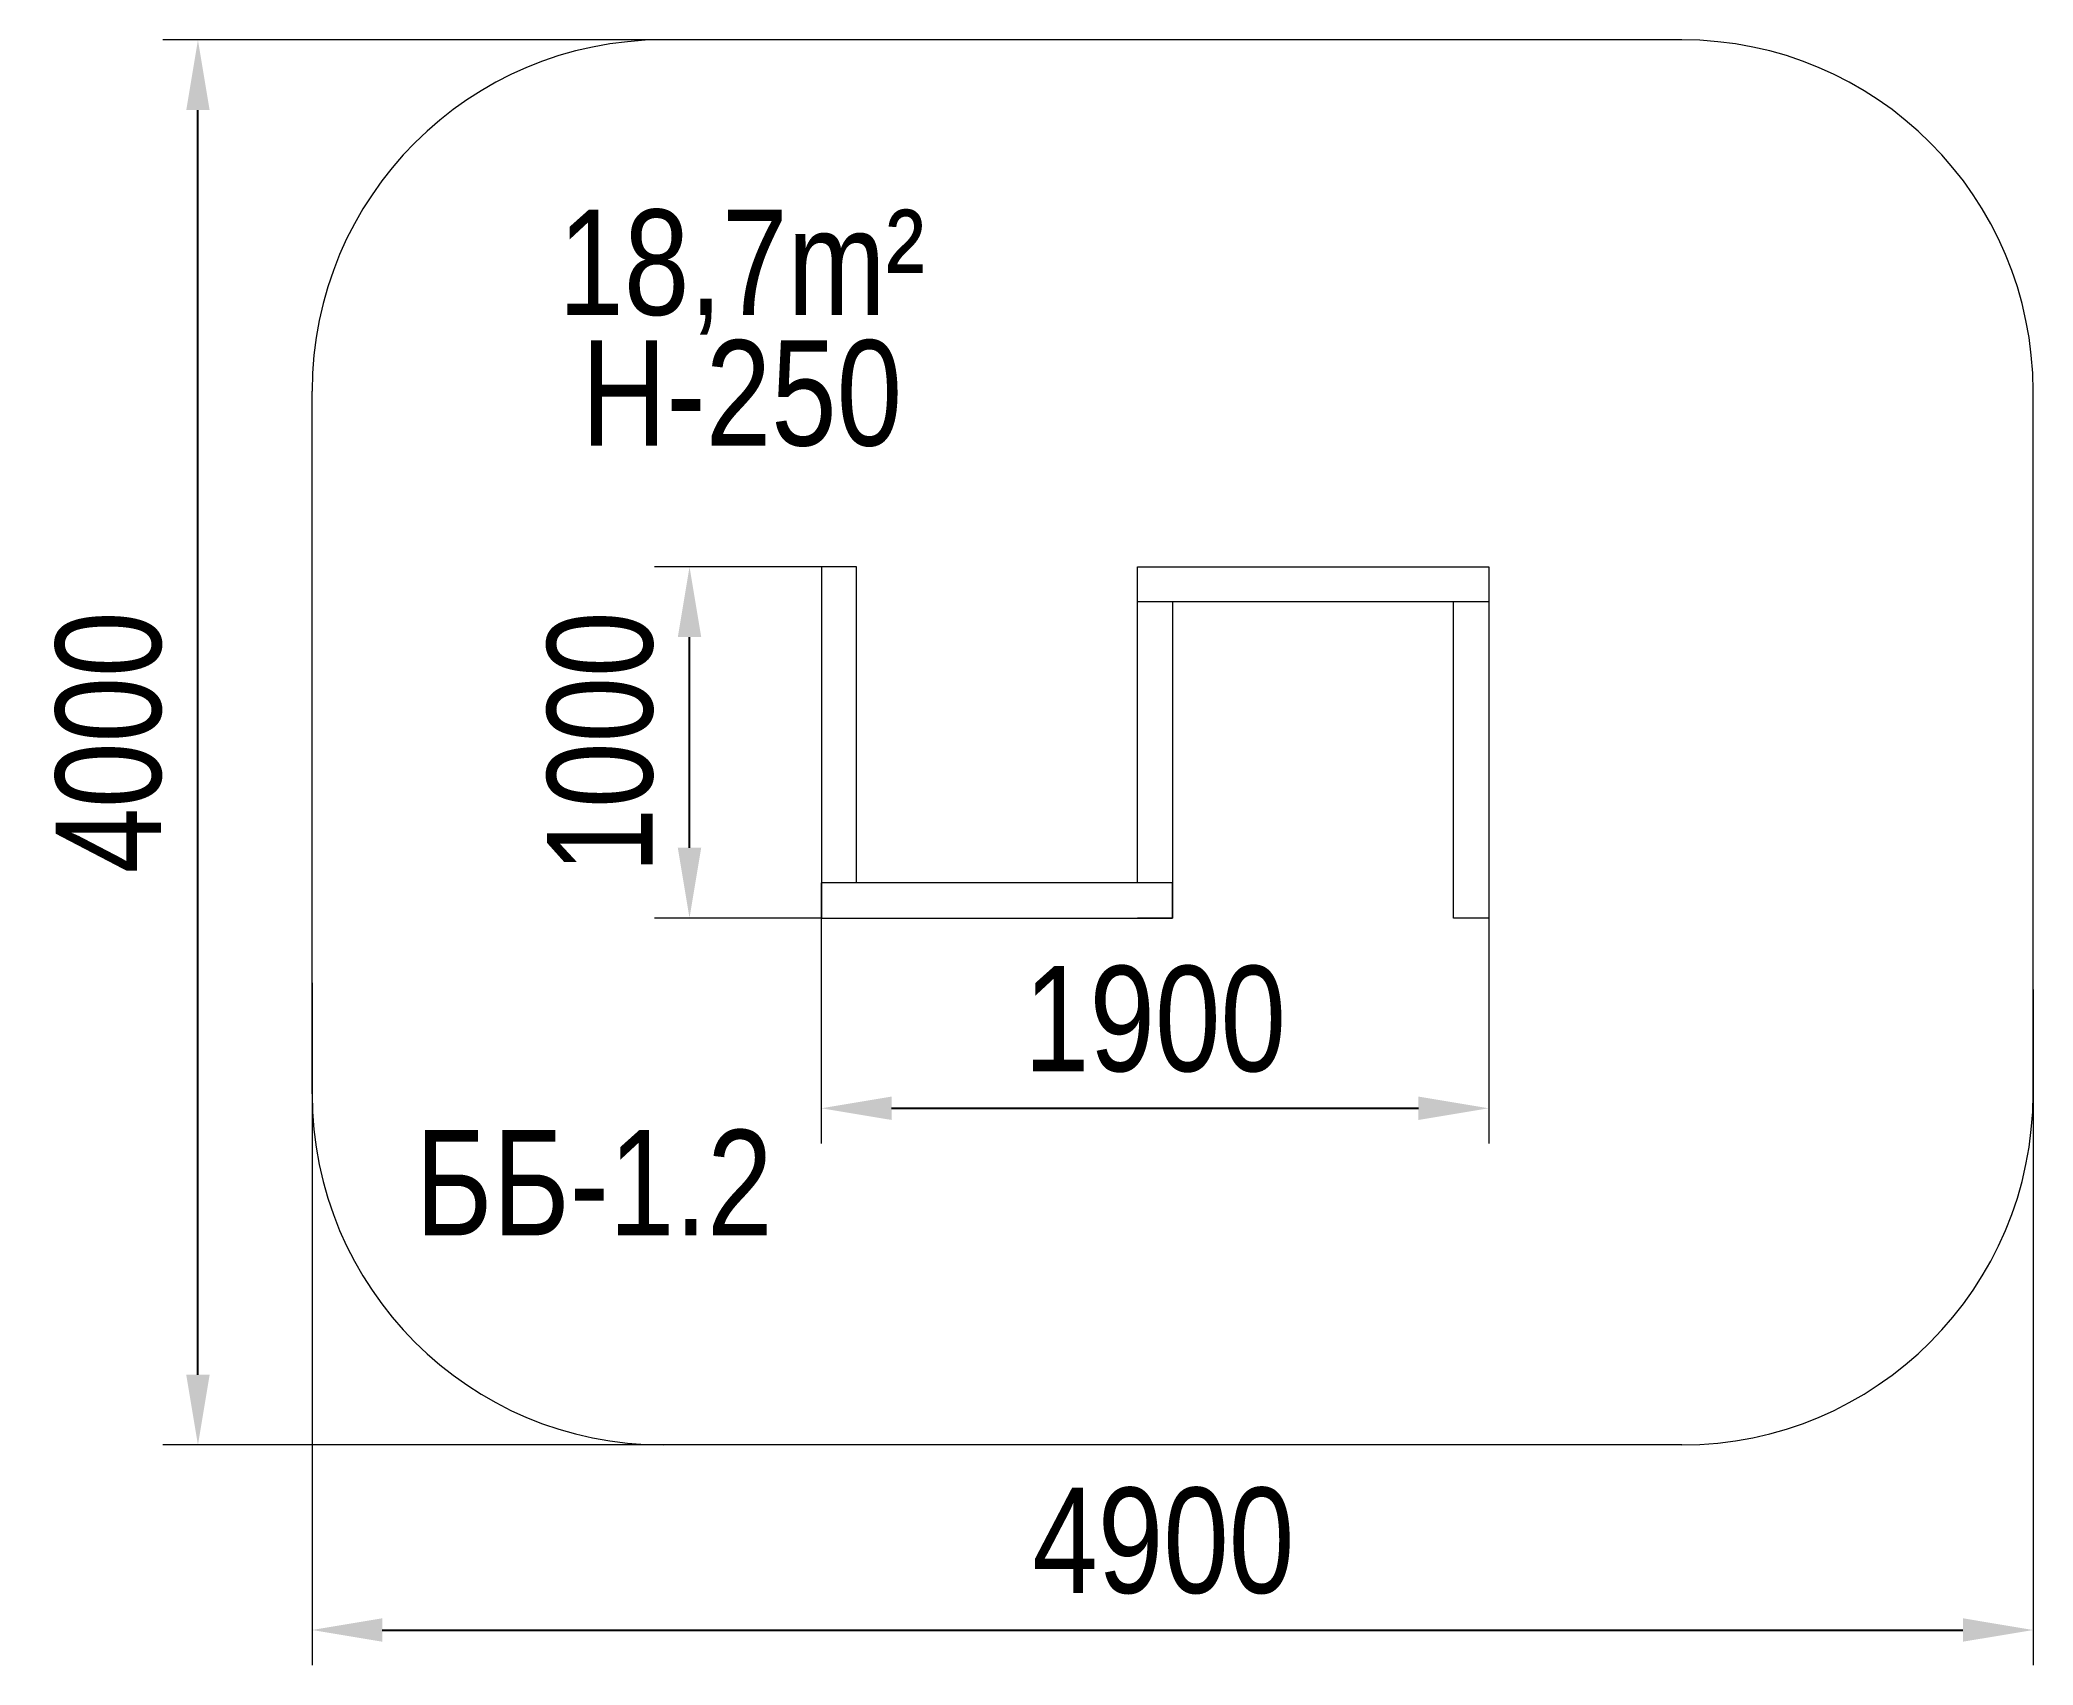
# Model space of a CAD drawing. Header units: millimetres. Extents: x -3013 to 2662, y -2206 to 2421.
import ezdxf

# ---------------------------------------------------------------- set-up
doc = ezdxf.new("R2010")
doc.units = ezdxf.units.MM
for name, color, linetype in [('DIKOM_АРТИКУЛ', 7, 'Continuous'), ('DIKOM_ЗОНА', 80, 'Continuous'), ('DIKOM_ОБЪЕКТ', 7, 'Continuous'), ('DIKOM_РАЗМЕР_ЗОНА', 7, 'Continuous'), ('DIKOM_РАЗМЕР_ОБЪЕКТА', 7, 'Continuous')]:
    doc.layers.add(name, color=color, linetype=linetype)
doc.styles.add('style1', font='arial.ttf', dxfattribs={"width": 0.8})
doc.dimstyles.new('1-50', dxfattribs={"dimtxt": 300, "dimasz": 200, "dimexe": 100, "dimexo": 0, "dimgap": 100, "dimtad": 1, "dimtxsty": 'style1', "dimcen": 200, "dimclrd": 7, "dimclre": 7, "dimclrt": 7, "dimadec": 1, "dimazin": 2, "dimtfac": 1, "dimtmove": 0, "dimatfit": 2, "dimfxl": 0, "dimlwd": 25, "dimlwe": 18, "dimarcsym": 0})

# ---------------------------------------------------------------- blocks, each defined once
blk = doc.blocks.new('*D0')
at = {"layer": 'Defpoints', "color": 0, "transparency": 16777216}
for p in [(-2237.9, -263.1), (2662.1, -281.8), (2662.1, -2105.6)]:
    blk.add_point(p, dxfattribs=at)
at = {"layer": 'DIKOM_РАЗМЕР_ЗОНА', "color": 7, "lineweight": 18, "transparency": 16777216}
for p, q in [((-2237.9, -263.1), (-2237.9, -2205.6)), ((2662.1, -281.8), (2662.1, -2205.6))]:
    blk.add_line(p, q, dxfattribs=at)
at = {"layer": 'DIKOM_РАЗМЕР_ЗОНА', "color": 7, "lineweight": 25, "transparency": 16777216}
blk.add_line((-2037.9, -2105.6), (2462.1, -2105.6), dxfattribs=at)
at = {"layer": 'DIKOM_РАЗМЕР_ЗОНА', "color": 7, "transparency": 16777216}
for points in [[(-2037.9, -2072.2), (-2037.9, -2138.9), (-2237.9, -2105.6)], [(2462.1, -2072.2), (2462.1, -2138.9), (2662.1, -2105.6)]]:
    blk.add_solid(points, dxfattribs=at)
at = {"layer": 'DIKOM_РАЗМЕР_ЗОНА', "color": 7, "transparency": 16777216, "insert": (185.8, -1852.4), "char_height": 300, "attachment_point": 5, "style": 'style1'}
blk.add_mtext('4900', dxfattribs=at)
blk = doc.blocks.new('*D1')
at = {"layer": 'Defpoints', "color": 0, "transparency": 16777216}
for p in [(-2562.7, 2421.1), (1334.8, 2421.1), (1400.2, -1578.9)]:
    blk.add_point(p, dxfattribs=at)
at = {"layer": 'DIKOM_РАЗМЕР_ЗОНА', "color": 7, "lineweight": 18, "transparency": 16777216}
for p, q in [((1334.8, 2421.1), (-2662.7, 2421.1)), ((1400.2, -1578.9), (-2662.7, -1578.9))]:
    blk.add_line(p, q, dxfattribs=at)
at = {"layer": 'DIKOM_РАЗМЕР_ЗОНА', "color": 7, "lineweight": 25, "transparency": 16777216}
blk.add_line((-2562.7, -1378.9), (-2562.7, 2221.1), dxfattribs=at)
at = {"layer": 'DIKOM_РАЗМЕР_ЗОНА', "color": 7, "transparency": 16777216}
for points in [[(-2596, 2221.1), (-2529.4, 2221.1), (-2562.7, 2421.1)], [(-2596, -1378.9), (-2529.4, -1378.9), (-2562.7, -1578.9)]]:
    blk.add_solid(points, dxfattribs=at)
at = {"layer": 'DIKOM_РАЗМЕР_ЗОНА', "color": 7, "transparency": 16777216, "insert": (-2815.9, 421.1), "char_height": 300, "attachment_point": 5, "rotation": 90, "style": 'style1'}
blk.add_mtext('4000', dxfattribs=at)
blk = doc.blocks.new('*D2')
at = {"layer": 'Defpoints', "color": 0, "transparency": 16777216}
for p in [(-787.9, 21.1), (1112.1, -78.9), (1112.1, -620.3)]:
    blk.add_point(p, dxfattribs=at)
at = {"layer": 'DIKOM_РАЗМЕР_ОБЪЕКТА', "color": 7, "lineweight": 18, "transparency": 16777216}
for p, q in [((-787.9, 21.1), (-787.9, -720.3)), ((1112.1, -78.9), (1112.1, -720.3))]:
    blk.add_line(p, q, dxfattribs=at)
at = {"layer": 'DIKOM_РАЗМЕР_ОБЪЕКТА', "color": 7, "lineweight": 25, "transparency": 16777216}
blk.add_line((-587.9, -620.3), (912.1, -620.3), dxfattribs=at)
at = {"layer": 'DIKOM_РАЗМЕР_ОБЪЕКТА', "color": 7, "transparency": 16777216}
for points in [[(-587.9, -587), (-587.9, -653.6), (-787.9, -620.3)], [(912.1, -587), (912.1, -653.6), (1112.1, -620.3)]]:
    blk.add_solid(points, dxfattribs=at)
at = {"layer": 'DIKOM_РАЗМЕР_ОБЪЕКТА', "color": 7, "transparency": 16777216, "insert": (162.1, -367.1), "char_height": 300, "attachment_point": 5, "style": 'style1'}
blk.add_mtext('1900', dxfattribs=at)
blk = doc.blocks.new('*D3')
at = {"layer": 'Defpoints', "color": 0, "transparency": 16777216}
for p in [(-1163.2, 921.1), (-787.9, 921.1), (-787.9, -78.9)]:
    blk.add_point(p, dxfattribs=at)
at = {"layer": 'DIKOM_РАЗМЕР_ОБЪЕКТА', "color": 7, "lineweight": 18, "transparency": 16777216}
for p, q in [((-787.9, 921.1), (-1263.2, 921.1)), ((-787.9, -78.9), (-1263.2, -78.9))]:
    blk.add_line(p, q, dxfattribs=at)
at = {"layer": 'DIKOM_РАЗМЕР_ОБЪЕКТА', "color": 7, "lineweight": 25, "transparency": 16777216}
blk.add_line((-1163.2, 121.1), (-1163.2, 721.1), dxfattribs=at)
at = {"layer": 'DIKOM_РАЗМЕР_ОБЪЕКТА', "color": 7, "transparency": 16777216}
for points in [[(-1196.5, 721.1), (-1129.9, 721.1), (-1163.2, 921.1)], [(-1196.5, 121.1), (-1129.9, 121.1), (-1163.2, -78.9)]]:
    blk.add_solid(points, dxfattribs=at)
at = {"layer": 'DIKOM_РАЗМЕР_ОБЪЕКТА', "color": 7, "transparency": 16777216, "insert": (-1416.4, 421.1), "char_height": 300, "attachment_point": 5, "rotation": 90, "style": 'style1'}
blk.add_mtext('1000', dxfattribs=at)

msp = doc.modelspace()

# ---------------------------------------------------------------- linework, layer by layer
at = {"layer": 'DIKOM_ЗОНА', "color": 3, "lineweight": 15}
for p, q in [((1662.111, 2421.132), (-1237.889, 2421.132)), ((-2237.889, -578.868), (-2237.889, 1421.132)), ((2662.111, -578.868), (2662.111, 1421.132)), ((1662.111, -1578.868), (-1237.889, -1578.868))]:
    msp.add_line(p, q, dxfattribs=at)
for centre, start, end in [((-1237.889, 1421.132), 90, 180), ((1662.111, 1421.132), 0, 90), ((-1237.889, -578.868), 180, 270), ((1662.111, -578.868), 270, 0)]:
    msp.add_arc(centre, 1000, start, end, dxfattribs=at)
at = {"layer": 'DIKOM_ОБЪЕКТ', "color": 7, "linetype": 'Continuous', "lineweight": 15}
for p, q in [((-787.889, 921.132), (-787.889, -78.868)), ((-687.889, 921.132), (-787.889, 921.132)), ((-687.889, 21.132), (-687.889, 921.132)), ((112.111, 821.132), (112.111, 921.132)), ((112.111, 921.132), (1112.111, 921.132)), ((112.111, 21.132), (112.111, 921.132)), ((112.111, 921.132), (212.111, 921.132)), ((1012.111, 921.132), (1112.111, 921.132)), ((1112.111, 921.132), (1112.111, -78.868)), ((1112.111, 921.132), (1112.111, 821.132)), ((1112.111, 821.132), (112.111, 821.132)), ((212.111, 821.132), (212.111, -78.868)), ((1012.111, -78.868), (1012.111, 821.132)), ((212.111, 21.132), (-787.889, 21.132)), ((-787.889, 21.132), (-787.889, -78.868)), ((212.111, -78.868), (212.111, 21.132)), ((-787.889, -78.868), (-687.889, -78.868)), ((-787.889, -78.868), (212.111, -78.868)), ((212.111, -78.868), (112.111, -78.868)), ((1112.111, -78.868), (1012.111, -78.868))]:
    msp.add_line(p, q, dxfattribs=at)

# ---------------------------------------------------------------- texts
at = {"layer": 'DIKOM_АРТИКУЛ', "insert": (-1944.044, -681.974), "char_height": 300, "width": 1530.47525, "attachment_point": 1, "style": 'style1'}
msp.add_mtext('ББ-1.2', dxfattribs=at)
at = {"layer": 'DIKOM_РАЗМЕР_ОБЪЕКТА', "char_height": 300, "width": 1216.94852, "attachment_point": 1, "style": 'style1'}
for s, insert in [('{\\fArial|b0|i0|c204|p34;18},{\\fArial|b0|i0|c204|p34;7}m²', (-1536.411, 1938.031)), ('H-250', (-1470.869, 1566.207))]:
    msp.add_mtext(s, dxfattribs=dict(at, insert=insert))

# ---------------------------------------------------------------- dimensions: what is measured, and where the dimension line sits
at = {"layer": 'DIKOM_РАЗМЕР_ЗОНА'}
dim = msp.add_linear_dim(base=(-2562.699, 2421.132), p1=(1400.245, -1578.868), p2=(1334.839, 2421.132), angle=90, dimstyle='1-50', dxfattribs=at)
dim.commit()
dim.dimension.update_dxf_attribs({"geometry": '*D1', "text_midpoint": (-2562.699, 421.132), "dimtype": 160})
dim = msp.add_linear_dim(base=(2662.111, -2105.569), p1=(-2237.889, -263.086), p2=(2662.111, -281.764), dimstyle='1-50', dxfattribs=at)
dim.commit()
dim.dimension.update_dxf_attribs({"geometry": '*D0', "text_midpoint": (185.831, -2105.569), "dimtype": 160})
at = {"layer": 'DIKOM_РАЗМЕР_ОБЪЕКТА'}
dim = msp.add_linear_dim(base=(-1163.191, 921.132), p1=(-787.889, -78.868), p2=(-787.889, 921.132), angle=90, dimstyle='1-50', dxfattribs=at)
dim.commit()
dim.dimension.update_dxf_attribs({"geometry": '*D3', "text_midpoint": (-1163.191, 421.132), "dimtype": 160})
dim = msp.add_linear_dim(base=(1112.111, -620.313), p1=(-787.889, 21.132), p2=(1112.111, -78.868), dimstyle='1-50', dxfattribs=at)
dim.commit()
dim.dimension.update_dxf_attribs({"geometry": '*D2', "text_midpoint": (162.111, -620.313), "dimtype": 160})

doc.saveas('drawing.dxf')
